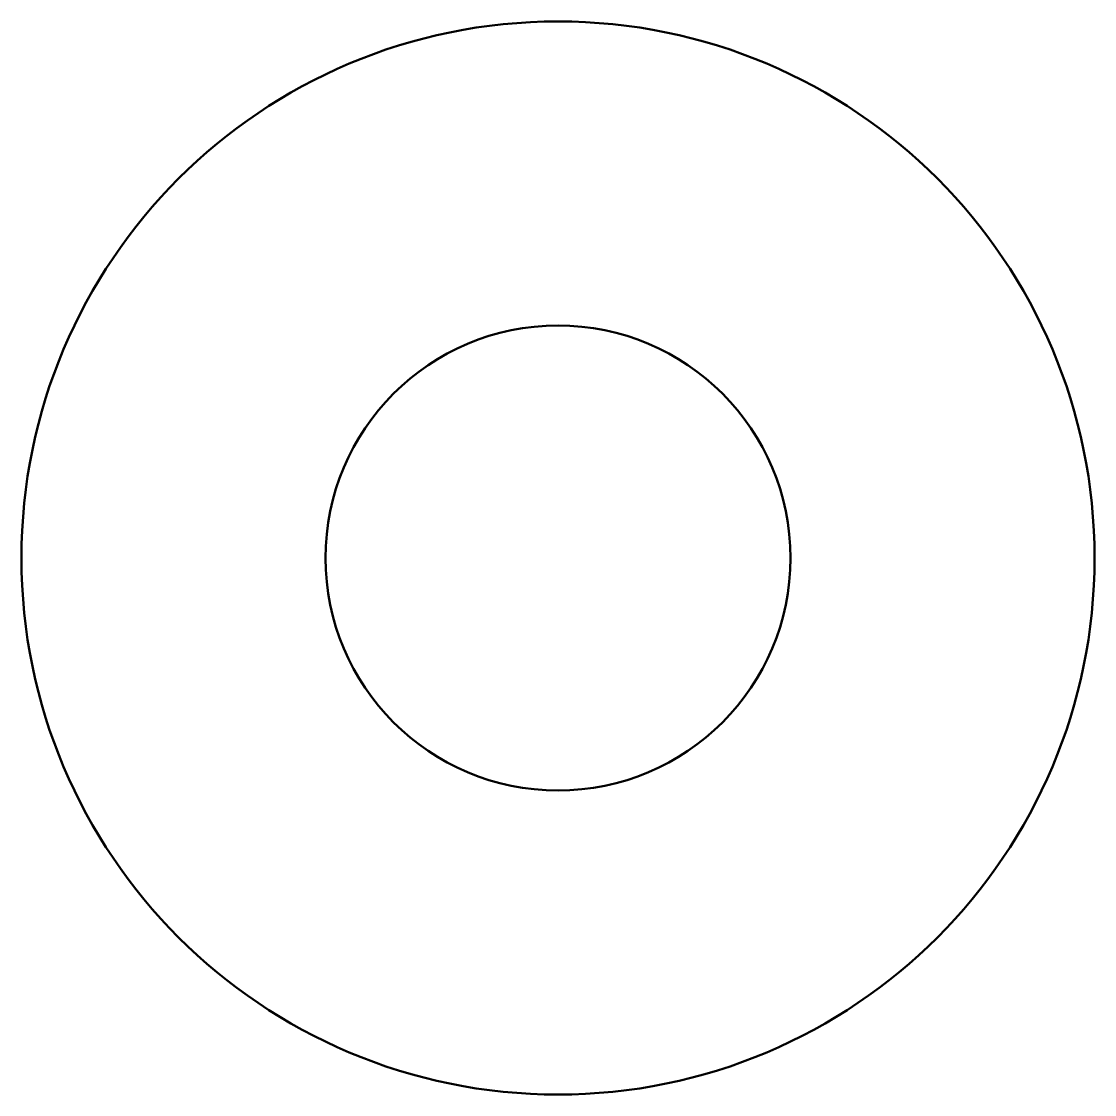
# Model space of a CAD drawing. Header units: millimetres. Extents: x 282 to 312, y 195 to 225.
import ezdxf

# ---------------------------------------------------------------- set-up
doc = ezdxf.new("R2010")
doc.units = ezdxf.units.MM
doc.layers.add('Visible (ISO)', color=7, linetype='Continuous', lineweight=50)

msp = doc.modelspace()

# ---------------------------------------------------------------- linework, layer by layer
at = {"layer": 'Visible (ISO)'}
for radius in [15, 6.5]:
    msp.add_circle((297, 210), radius, dxfattribs=at)

doc.saveas('drawing.dxf')
